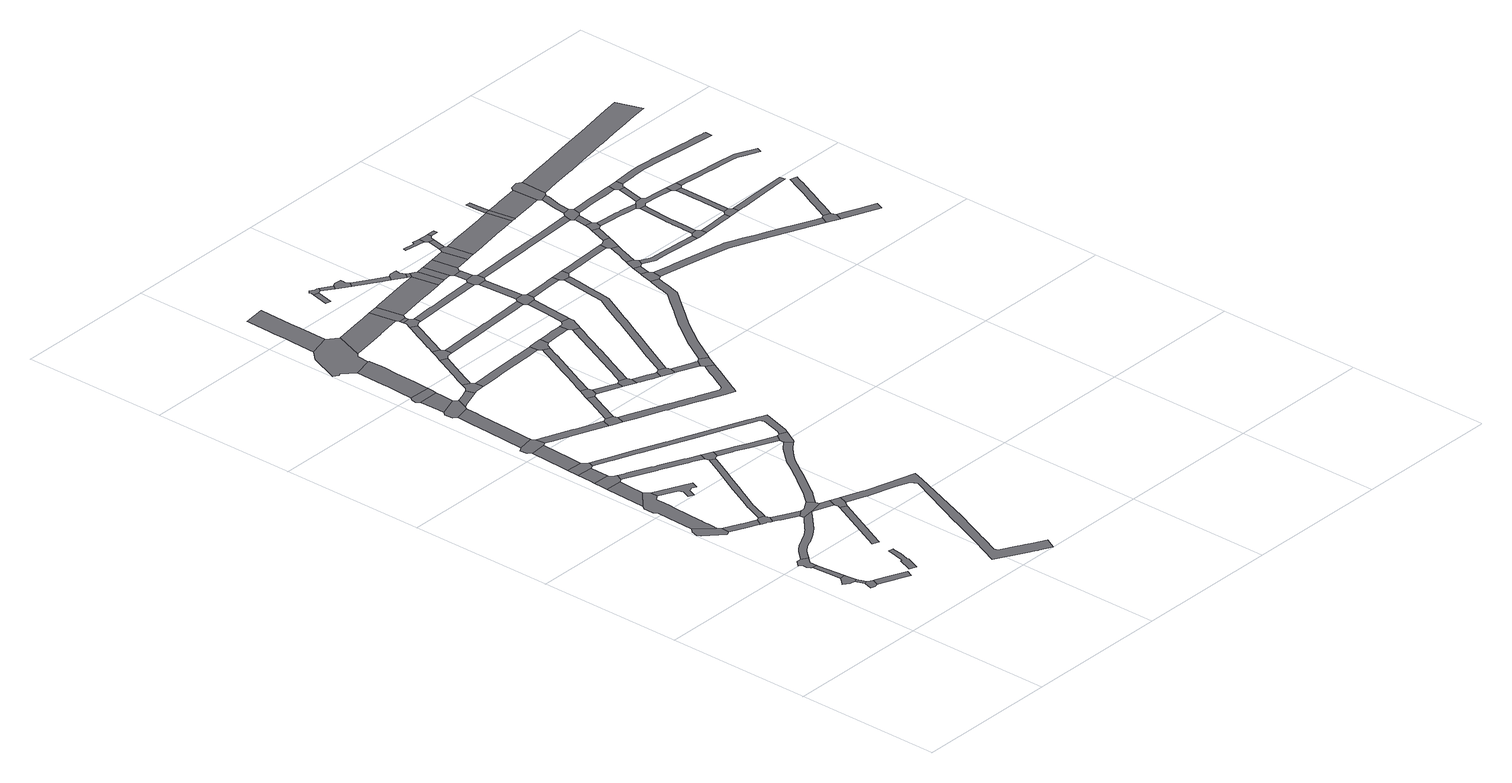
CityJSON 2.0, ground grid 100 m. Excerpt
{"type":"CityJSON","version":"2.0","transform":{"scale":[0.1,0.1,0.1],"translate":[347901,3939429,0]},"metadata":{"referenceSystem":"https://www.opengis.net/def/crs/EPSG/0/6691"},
"CityObjects":{
"road1":{"type":"Road","geometry":[{"type":"MultiSurface","lod":"1","boundaries":[[[0,1,2,3,4,5,6,7,8,9]]]}]},
"road2":{"type":"Road","geometry":[{"type":"MultiSurface","lod":"1","boundaries":[[[10,11,12,13,14,15,16,17]]]}]},
"road3":{"type":"Road","attributes":{"RoadStructureAttribute.sectionType":"1"},"geometry":[{"type":"MultiSurface","lod":"1","boundaries":[[[10,17,18,19,3,2]]]}]},
"road4":{"type":"Road","attributes":{"RoadStructureAttribute.sectionType":"1"},"geometry":[{"type":"MultiSurface","lod":"1","boundaries":[[[20,21,22,23,6,5]]]}]},
"road5":{"type":"Road","geometry":[{"type":"MultiSurface","lod":"1","boundaries":[[[24,25,26,27,28,29,22,21,30,31,32,33,34]]]}]},
"road6":{"type":"Road","attributes":{"RoadStructureAttribute.sectionType":"1"},"geometry":[{"type":"MultiSurface","lod":"1","boundaries":[[[13,35,36,37,38,39,40,41,42,14]]]}]},
"road7":{"type":"Road","geometry":[{"type":"MultiSurface","lod":"1","boundaries":[[[43,44,45,46,47,48,49,50]]]}]},
"road8":{"type":"Road","geometry":[{"type":"MultiSurface","lod":"1","boundaries":[[[51,52,49,48,53,54,55,56,57,58,59,60,61,62,63,64,65,66,67,68,69,70,71,72,73,74,75,76]]]}]},
"road9":{"type":"Road","attributes":{"RoadStructureAttribute.sectionType":"1"},"geometry":[{"type":"MultiSurface","lod":"1","boundaries":[[[77,78,47,46,79,80,81,82]]]}]},
"road10":{"type":"Road","attributes":{"RoadStructureAttribute.sectionType":"1"},"geometry":[{"type":"MultiSurface","lod":"1","boundaries":[[[83,84,85,86,87,88,89,90,91,92,93,94]]]}]},
"road11":{"type":"Road","attributes":{"RoadStructureAttribute.sectionType":"1"},"geometry":[{"type":"MultiSurface","lod":"1","boundaries":[[[95,96,97,98,99,100,101,102,103,34,33,104,105,106,107,108,109,110,111,112,113,114,115,116,117]]]}]},
"road12":{"type":"Road","geometry":[{"type":"MultiSurface","lod":"1","boundaries":[[[118,119,120,74,73,121,122]]]}]},
"road13":{"type":"Road","geometry":[{"type":"MultiSurface","lod":"1","boundaries":[[[123,124,125,126,82,81,127,128,129,130,131,132]]]}]},
"road14":{"type":"Road","geometry":[{"type":"MultiSurface","lod":"1","boundaries":[[[133,134,135,136,137,138,118,122]]]}]},
"road15":{"type":"Road","attributes":{"function":"3","RoadStructureAttribute.sectionType":"1"},"geometry":[{"type":"MultiSurface","lod":"1","boundaries":[[[136,139,140,141,142,137]]]}]},
"road16":{"type":"Road","attributes":{"RoadStructureAttribute.sectionType":"1"},"geometry":[{"type":"MultiSurface","lod":"1","boundaries":[[[143,144,145,146,147,148,123,132]]]}]},
"road17":{"type":"Road","attributes":{"RoadStructureAttribute.sectionType":"1"},"geometry":[{"type":"MultiSurface","lod":"1","boundaries":[[[71,149,150,151,152,153,154,155,156,72]]]}]},
"road18":{"type":"Road","geometry":[{"type":"MultiSurface","lod":"1","boundaries":[[[140,157,158,159,160,161,141]]]}]},
"road19":{"type":"Road","attributes":{"function":"3","RoadStructureAttribute.sectionType":"1"},"geometry":[{"type":"MultiSurface","lod":"1","boundaries":[[[162,163,164,165,166,167,161,160]]]}]},
"road20":{"type":"Road","attributes":{"RoadStructureAttribute.sectionType":"1"},"geometry":[{"type":"MultiSurface","lod":"1","boundaries":[[[168,169,170,171,172]]]}]},
"road21":{"type":"Road","geometry":[{"type":"MultiSurface","lod":"1","boundaries":[[[173,174,166,165,175,176,177,178,179]]]}]},
"road22":{"type":"Road","geometry":[{"type":"MultiSurface","lod":"1","boundaries":[[[145,95,117,180,181,182,183,184,146]]]}]},
"road23":{"type":"Road","attributes":{"RoadStructureAttribute.sectionType":"1"},"geometry":[{"type":"MultiSurface","lod":"1","boundaries":[[[185,186,187,188,189,190,191,192,193,194,126,125,195,196,197,198,199,200,201,202,203,204,205]]]}]},
"road24":{"type":"Road","attributes":{"RoadStructureAttribute.sectionType":"1"},"geometry":[{"type":"MultiSurface","lod":"1","boundaries":[[[206,207,208,209,180,117]]]}]},
"road25":{"type":"Road","attributes":{"RoadStructureAttribute.sectionType":"1"},"geometry":[{"type":"MultiSurface","lod":"1","boundaries":[[[210,211,212,213,214,215,216,217,218,219,220,134,133,221,222,223,224,225,226,227,228]]]}]},
"road26":{"type":"Road","attributes":{"function":"3","RoadStructureAttribute.sectionType":"1"},"geometry":[{"type":"MultiSurface","lod":"1","boundaries":[[[229,230,231,178,177,232,233,234,235,236,237,238]]]}]},
"road27":{"type":"Road","geometry":[{"type":"MultiSurface","lod":"1","boundaries":[[[239,240,209,208,241,172,171,242]]]}]},
"road28":{"type":"Road","geometry":[{"type":"MultiSurface","lod":"1","boundaries":[[[243,244,229,238,245,246,247,248,249]]]}]},
"road29":{"type":"Road","attributes":{"RoadStructureAttribute.sectionType":"1"},"geometry":[{"type":"MultiSurface","lod":"1","boundaries":[[[250,251,252,253,254,255,256,257,258,259,260,261,262,263,264,265,266,267,268,269,270,271,272,273,274,275,276,277,278,279,280,281,282,283,284,285,286,287,288,289,290,291,239,242]]]}]},
"road30":{"type":"Road","attributes":{"function":"3","RoadStructureAttribute.sectionType":"1"},"geometry":[{"type":"MultiSurface","lod":"1","boundaries":[[[292,293,248,247,294,295]]]}]},
"road31":{"type":"Road","attributes":{"RoadStructureAttribute.sectionType":"1"},"geometry":[{"type":"MultiSurface","lod":"1","boundaries":[[[175,296,297,298,299,300,301,302,303,304,305,306,307,308,176]]]}]},
"road32":{"type":"Road","geometry":[{"type":"MultiSurface","lod":"1","boundaries":[[[309,310,292,295,311,312,313]]]}]},
"road33":{"type":"Road","geometry":[{"type":"MultiSurface","lod":"1","boundaries":[[[314,315,316,317,210,228,185,205]]]}]},
"road34":{"type":"Road","attributes":{"RoadStructureAttribute.sectionType":"1"},"geometry":[{"type":"MultiSurface","lod":"1","boundaries":[[[245,318,319,320,321,322,323,246]]]}]},
"road35":{"type":"Road","attributes":{"RoadStructureAttribute.sectionType":"1"},"geometry":[{"type":"MultiSurface","lod":"1","boundaries":[[[324,325,326,327,328,329,330,331,332,333,334,335,182,181,336,337,338,339,340,341,342,343,344,345,346,347,348,349,350]]]}]},
"road36":{"type":"Road","attributes":{"function":"3","RoadStructureAttribute.sectionType":"1"},"geometry":[{"type":"MultiSurface","lod":"1","boundaries":[[[312,351,352,353,354,355,356,357,358,359,360,361,362,313]]]}]},
"road37":{"type":"Road","attributes":{"RoadStructureAttribute.sectionType":"1"},"geometry":[{"type":"MultiSurface","lod":"1","boundaries":[[[363,364,365,366,367,368,369,370,371,372,373,374,375,376,377,158,157,378,379,380,381,382,383,384,385,386,387,388,389,390,391,392,393,394,395,396,397]]]}]},
"road38":{"type":"Road","geometry":[{"type":"MultiSurface","lod":"1","boundaries":[[[300,299,398,399,400,401,402]]]}]},
"road39":{"type":"Road","geometry":[{"type":"MultiSurface","lod":"1","boundaries":[[[403,404,359,358,405,406,407,408,409,410,411,412]]]}]},
"road40":{"type":"Road","geometry":[{"type":"MultiSurface","lod":"1","boundaries":[[[413,414,415,416,417,418,419,420,322,321]]]}]},
"road41":{"type":"Road","attributes":{"RoadStructureAttribute.sectionType":"1"},"geometry":[{"type":"MultiSurface","lod":"1","boundaries":[[[421,422,423,424,425,316,315,426,427,428,429,430,431]]]}]},
"road42":{"type":"Road","attributes":{"RoadStructureAttribute.sectionType":"1"},"geometry":[{"type":"MultiSurface","lod":"1","boundaries":[[[432,433,434,435,436,402,401]]]}]},
"road43":{"type":"Road","attributes":{"RoadStructureAttribute.sectionType":"1"},"geometry":[{"type":"MultiSurface","lod":"1","boundaries":[[[417,437,438,439,440,441,442,443,444,445,446,447,418]]]}]},
"road44":{"type":"Road","attributes":{"RoadStructureAttribute.sectionType":"1"},"geometry":[{"type":"MultiSurface","lod":"1","boundaries":[[[448,449,450,451,452,453,454,455,456,457,458,459,409,408]]]}]},
"road45":{"type":"Road","geometry":[{"type":"MultiSurface","lod":"1","boundaries":[[[460,461,462,463,435,434,464,465]]]}]},
"road46":{"type":"Road","geometry":[{"type":"MultiSurface","lod":"1","boundaries":[[[349,466,397,396,467,431,430,350]]]}]},
"road47":{"type":"Road","geometry":[{"type":"MultiSurface","lod":"1","boundaries":[[[468,469,442,441,470,471,472,473,474]]]}]},
"road48":{"type":"Road","attributes":{"RoadStructureAttribute.sectionType":"1"},"geometry":[{"type":"MultiSurface","lod":"1","boundaries":[[[475,476,477,478,479,480,481,482,483,484,416,415,485,486,487,488,489,490,491,492,493,494,495,496]]]}]},
"road49":{"type":"Road","attributes":{"RoadStructureAttribute.sectionType":"1"},"geometry":[{"type":"MultiSurface","lod":"1","boundaries":[[[460,465,497,498,499]]]}]},
"road50":{"type":"Road","attributes":{"RoadStructureAttribute.sectionType":"1"},"geometry":[{"type":"MultiSurface","lod":"1","boundaries":[[[406,500,501,502,503,504,505,506,507,508,509,407]]]}]},
"road51":{"type":"Road","attributes":{"RoadStructureAttribute.sectionType":"1"},"geometry":[{"type":"MultiSurface","lod":"1","boundaries":[[[510,511,512,513,514,515,516,517,518,519,520,521,522,523,524,400,399,525,526,527,528,529,530,531,532,533,534,535,536,537,538,539]]]}]},
"road52":{"type":"Road","attributes":{"RoadStructureAttribute.sectionType":"1"},"geometry":[{"type":"MultiSurface","lod":"1","boundaries":[[[540,541,542,543,544,545,546,547,548,474,473,549,550,551,552,553,554,555]]]}]},
"road53":{"type":"Road","attributes":{"RoadStructureAttribute.sectionType":"1"},"geometry":[{"type":"MultiSurface","lod":"1","boundaries":[[[556,557,558,559,560,561,562,563,462,461,564,565,566,567,568,569,570,571]]]}]},
"road54":{"type":"Road","geometry":[{"type":"MultiSurface","lod":"1","boundaries":[[[572,499,498,573,574,575]]]}]},
"road55":{"type":"Road","attributes":{"RoadStructureAttribute.sectionType":"1"},"geometry":[{"type":"MultiSurface","lod":"1","boundaries":[[[576,577,578,574,573,579,580,581,582,583,584,585]]]}]},
"road56":{"type":"Road","geometry":[{"type":"MultiSurface","lod":"1","boundaries":[[[586,587,588,589,540,555,590,591]]]}]},
"road57":{"type":"Road","attributes":{"RoadStructureAttribute.sectionType":"1"},"geometry":[{"type":"MultiSurface","lod":"1","boundaries":[[[592,593,588,587,594]]]}]},
"road58":{"type":"Road","geometry":[{"type":"MultiSurface","lod":"1","boundaries":[[[595,596,505,504,597,592,594]]]}]},
"road59":{"type":"Road","attributes":{"RoadStructureAttribute.sectionType":"1"},"geometry":[{"type":"MultiSurface","lod":"1","boundaries":[[[598,599,600,601]]]}]},
"road60":{"type":"Road","geometry":[{"type":"MultiSurface","lod":"1","boundaries":[[[602,603,604,605,606,607,608,496,495,556,571]]]}]},
"road61":{"type":"Road","geometry":[{"type":"MultiSurface","lod":"1","boundaries":[[[609,610,585,584,611,612,613,614]]]}]},
"road62":{"type":"Road","geometry":[{"type":"MultiSurface","lod":"1","boundaries":[[[615,616,617,618,619,620,621,622,623,598,601]]]}]},
"road63":{"type":"Road","attributes":{"RoadStructureAttribute.sectionType":"1"},"geometry":[{"type":"MultiSurface","lod":"1","boundaries":[[[624,625,626,627,628,629,630,631,632,633,634,635,636,637,638,639,640,641,642,643,644,645,646,647,572,575]]]}]},
"road64":{"type":"Road","attributes":{"RoadStructureAttribute.sectionType":"1"},"geometry":[{"type":"MultiSurface","lod":"1","boundaries":[[[648,649,650,651,652,653,654,655,656,657,658,659,660,661,662,472,471,663,664,665,666,667,668,669,670,671,672,673,674]]]}]},
"road65":{"type":"Road","attributes":{"RoadStructureAttribute.sectionType":"1"},"geometry":[{"type":"MultiSurface","lod":"1","boundaries":[[[675,616,615,676]]]}]},
"road66":{"type":"Road","attributes":{"RoadStructureAttribute.sectionType":"1"},"geometry":[{"type":"MultiSurface","lod":"1","boundaries":[[[614,613,677,678]]]}]},
"road67":{"type":"Road","attributes":{"RoadStructureAttribute.sectionType":"1"},"geometry":[{"type":"MultiSurface","lod":"1","boundaries":[[[679,680,681,682,606,605,683,684,685,686]]]}]},
"road68":{"type":"Road","geometry":[{"type":"MultiSurface","lod":"1","boundaries":[[[675,676,687,688,689,690,691,692,693]]]}]},
"road69":{"type":"Road","attributes":{"RoadStructureAttribute.sectionType":"1"},"geometry":[{"type":"MultiSurface","lod":"1","boundaries":[[[694,695,696,697,596,595,698,699,700,701,702,703]]]}]},
"road70":{"type":"Road","geometry":[{"type":"MultiSurface","lod":"1","boundaries":[[[677,539,538,704,705,678]]]}]},
"road71":{"type":"Road","attributes":{"RoadStructureAttribute.sectionType":"1"},"geometry":[{"type":"MultiSurface","lod":"1","boundaries":[[[706,707,708,709,710,711,712,586,591,713,714,715,716,717,718,719,720,721,722,723,724,725]]]}]},
"road72":{"type":"Road","attributes":{"RoadStructureAttribute.sectionType":"1"},"geometry":[{"type":"MultiSurface","lod":"1","boundaries":[[[726,727,728,729,688,687,730,731,732,733]]]}]},
"road73":{"type":"Road","geometry":[{"type":"MultiSurface","lod":"1","boundaries":[[[685,635,634,734,735,736,737,738,739,740,741,686]]]}]},
"road74":{"type":"Road","attributes":{"RoadStructureAttribute.sectionType":"1"},"geometry":[{"type":"MultiSurface","lod":"1","boundaries":[[[738,742,743,744,745,746,747,748,749,750,739]]]}]},
"road75":{"type":"Road","geometry":[{"type":"MultiSurface","lod":"1","boundaries":[[[751,752,753,754,733,732,755]]]}]},
"road76":{"type":"Road","attributes":{"RoadStructureAttribute.sectionType":"1"},"geometry":[{"type":"MultiSurface","lod":"1","boundaries":[[[756,757,758,759,760,761,762,763,764,765,766,767,768,769,770,771,772,773,774,775,776,777,778,779,780,781,782,783,610,609]]]}]},
"road77":{"type":"Road","attributes":{"RoadStructureAttribute.sectionType":"1"},"geometry":[{"type":"MultiSurface","lod":"1","boundaries":[[[784,751,755,785,703]]]}]},
"road78":{"type":"Road","geometry":[{"type":"MultiSurface","lod":"1","boundaries":[[[786,787,788,784,703,702,789]]]}]},
"road79":{"type":"Road","geometry":[{"type":"MultiSurface","lod":"1","boundaries":[[[673,746,745,790,791,792,793,674]]]}]},
"road80":{"type":"Road","attributes":{"RoadStructureAttribute.sectionType":"1"},"geometry":[{"type":"MultiSurface","lod":"1","boundaries":[[[794,795,796,797,798,799,793,792,800,801,802,803,804]]]}]},
"road81":{"type":"Road","attributes":{"RoadStructureAttribute.sectionType":"1"},"geometry":[{"type":"MultiSurface","lod":"1","boundaries":[[[805,806,807,786,789]]]}]},
"road82":{"type":"Road","geometry":[{"type":"MultiSurface","lod":"1","boundaries":[[[724,794,804,808,809,810,811,812,725]]]}]},
"road83":{"type":"Road","attributes":{"RoadStructureAttribute.sectionType":"1"},"geometry":[{"type":"MultiSurface","lod":"1","boundaries":[[[811,813,814,815,816,817,818,819,812]]]}]},
"road84":{"type":"Road","geometry":[{"type":"MultiSurface","lod":"1","boundaries":[[[820,806,805,816,815,821,822]]]}]},
"road85":{"type":"Road","attributes":{"RoadStructureAttribute.sectionType":"1"},"geometry":[{"type":"MultiSurface","lod":"1","boundaries":[[[823,824,825,826,827,828,829,830,831,832,833,834,835,836,837,838,839,840,841,842,843,844,845,846,847,848,849,850,705,704]]]}]},
"road86":{"type":"Road","attributes":{"RoadStructureAttribute.sectionType":"1"},"geometry":[{"type":"MultiSurface","lod":"1","boundaries":[[[851,852,853,791,790,854,855,856,857]]]}]},
"road87":{"type":"Road","attributes":{"RoadStructureAttribute.sectionType":"1"},"geometry":[{"type":"MultiSurface","lod":"1","boundaries":[[[858,859,820,822]]]}]},
"road88":{"type":"Road","attributes":{"RoadStructureAttribute.sectionType":"1"},"geometry":[{"type":"MultiSurface","lod":"1","boundaries":[[[860,861,862,863,864,865]]]}]},
"road89":{"type":"Road","geometry":[{"type":"MultiSurface","lod":"1","boundaries":[[[866,867,868,869,859,858,870,871]]]}]},
"road90":{"type":"Road","geometry":[{"type":"MultiSurface","lod":"1","boundaries":[[[856,872,771,770,873,874,875,876,877,857]]]}]},
"road91":{"type":"Road","attributes":{"RoadStructureAttribute.sectionType":"1"},"geometry":[{"type":"MultiSurface","lod":"1","boundaries":[[[867,878,879,880,881,868]]]}]},
"road92":{"type":"Road","geometry":[{"type":"MultiSurface","lod":"1","boundaries":[[[879,882,883,884,885,886,865,864,880]]]}]},
"road93":{"type":"Road","attributes":{"RoadStructureAttribute.sectionType":"1"},"geometry":[{"type":"MultiSurface","lod":"1","boundaries":[[[887,888,889,884,883]]]}]},
"road94":{"type":"Road","geometry":[{"type":"MultiSurface","lod":"1","boundaries":[[[890,891,892,893,894,834,833,895,896]]]}]},
"road95":{"type":"Road","attributes":{"RoadStructureAttribute.sectionType":"1"},"geometry":[{"type":"MultiSurface","lod":"1","boundaries":[[[897,898,899,900,901,902,903,904,905,906,907,908,909,810,809,910,911,912,913,914,915,916,917,918]]]}]},
"road96":{"type":"Road","attributes":{"RoadStructureAttribute.sectionType":"1"},"geometry":[{"type":"MultiSurface","lod":"1","boundaries":[[[919,920,921,922,923,924,925,926,927,928,929,875,874]]]}]},
"road97":{"type":"Road","attributes":{"RoadStructureAttribute.sectionType":"1"},"geometry":[{"type":"MultiSurface","lod":"1","boundaries":[[[930,931,891,890,932,933]]]}]},
"road98":{"type":"Road","attributes":{"RoadStructureAttribute.sectionType":"1"},"geometry":[{"type":"MultiSurface","lod":"1","boundaries":[[[934,935,936,937,938,939,940,941,942,943,944,945,946,866,871]]]}]},
"road99":{"type":"Road","geometry":[{"type":"MultiSurface","lod":"1","boundaries":[[[947,948,949,950,951,952,930,933]]]}]},
"road100":{"type":"Road","attributes":{"RoadStructureAttribute.sectionType":"1"},"geometry":[{"type":"MultiSurface","lod":"1","boundaries":[[[953,954,955,956,957,958,959,951,950]]]}]},
"road101":{"type":"Road","geometry":[{"type":"MultiSurface","lod":"1","boundaries":[[[960,925,924,956,955,961,962,963,964]]]}]},
"road102":{"type":"Road","geometry":[{"type":"MultiSurface","lod":"1","boundaries":[[[965,940,939,966,967,968,969]]]}]},
"road103":{"type":"Road","attributes":{"RoadStructureAttribute.sectionType":"1"},"geometry":[{"type":"MultiSurface","lod":"1","boundaries":[[[970,971,972,973,974,975,965,969]]]}]},
"road104":{"type":"Road","attributes":{"RoadStructureAttribute.sectionType":"1"},"geometry":[{"type":"MultiSurface","lod":"1","boundaries":[[[948,976,977,978,979,980,981,982,983,984,985,986,987,988,949]]]}]},
"road105":{"type":"Road","attributes":{"RoadStructureAttribute.sectionType":"1"},"geometry":[{"type":"MultiSurface","lod":"1","boundaries":[[[963,989,990,964]]]}]},
"road106":{"type":"Road","geometry":[{"type":"MultiSurface","lod":"1","boundaries":[[[991,992,993,994,990,989,995,996]]]}]},
"road107":{"type":"Road","attributes":{"RoadStructureAttribute.sectionType":"1"},"geometry":[{"type":"MultiSurface","lod":"1","boundaries":[[[997,998,999,1000,969,968,1001,1002,1003]]]}]},
"road108":{"type":"Road","attributes":{"RoadStructureAttribute.sectionType":"1"},"geometry":[{"type":"MultiSurface","lod":"1","boundaries":[[[1004,1005,992,991,1006,1007,1008]]]}]},
"road109":{"type":"Road","geometry":[{"type":"MultiSurface","lod":"1","boundaries":[[[918,917,1004,1008,1009,1010,1011,1012,1013]]]}]},
"road110":{"type":"Road","attributes":{"RoadStructureAttribute.sectionType":"1"},"geometry":[{"type":"MultiSurface","lod":"1","boundaries":[[[895,1014,1015,1016,1017,1018,1019,1020,1021,1022,1023,1024,1025,1026,1027,1028,1029,1030,1031,1032,1033,896]]]}]},
"road111":{"type":"Road","attributes":{"RoadStructureAttribute.sectionType":"1"},"geometry":[{"type":"MultiSurface","lod":"1","boundaries":[[[1012,1034,1035,1036,1037,1038,1039,1040,1041,1042,1043,1013]]]}]},
"road112":{"type":"Road","geometry":[{"type":"MultiSurface","lod":"1","boundaries":[[[1044,982,981,1045,1046,1047,1048]]]}]},
"road113":{"type":"Road","attributes":{"RoadStructureAttribute.sectionType":"1"},"geometry":[{"type":"MultiSurface","lod":"1","boundaries":[[[1049,1050,1051,1052,1053,1054,1055,1056,1057,1058,1059,996,995,1060,1061,1062,1063,1064,1065]]]}]},
"road114":{"type":"Road","geometry":[{"type":"MultiSurface","lod":"1","boundaries":[[[1066,1067,1068,997,1003,1039,1038,1069]]]}]},
"road115":{"type":"Road","attributes":{"RoadStructureAttribute.sectionType":"1"},"geometry":[{"type":"MultiSurface","lod":"1","boundaries":[[[1070,1071,1072,1073,1074,1075,1076,1077,1078,1079,1044,1048,1080,1081,1082,1083,1084,1085,1086,1087,1088,1089,1090]]]}]},
"road116":{"type":"Road","attributes":{"RoadStructureAttribute.sectionType":"1"},"geometry":[{"type":"MultiSurface","lod":"1","boundaries":[[[1010,1091,1092,1093,1094,1095,1096,1097,1098,1099,1100,1101,1102,1103,1104,1105,1106,1011]]]}]},
"road117":{"type":"Road","attributes":{"RoadStructureAttribute.sectionType":"1"},"geometry":[{"type":"MultiSurface","lod":"1","boundaries":[[[1107,1108,1109,1047,1046,1110,1111,1112,1113,1114,1115,1116]]]}]},
"road118":{"type":"Road","attributes":{"RoadStructureAttribute.sectionType":"1"},"geometry":[{"type":"MultiSurface","lod":"1","boundaries":[[[1117,1118,1119,1120,1121,1122,1123,1124]]]}]},
"road119":{"type":"Road","geometry":[{"type":"MultiSurface","lod":"1","boundaries":[[[1125,1126,1127,1128,1129,1130,1124,1123,1049,1065,1070,1090]]]}]},
"road120":{"type":"Road","geometry":[{"type":"MultiSurface","lod":"1","boundaries":[[[1116,1115,1131,1132,1133,1134,1135]]]}]},
"road121":{"type":"Road","geometry":[{"type":"MultiSurface","lod":"1","boundaries":[[[1136,1100,1099,1120,1119,1137,1138,1139,1140]]]}]},
"road122":{"type":"Road","attributes":{"RoadStructureAttribute.sectionType":"1"},"geometry":[{"type":"MultiSurface","lod":"1","boundaries":[[[1141,1142,1143,1144,1145,1146,1147,1148,1149,1150,1151,1152,1153,1154,1155,1135,1134]]]}]},
"road123":{"type":"Road","geometry":[{"type":"MultiSurface","lod":"1","boundaries":[[[1156,1128,1127,1147,1146,1157,1158]]]}]},
"road124":{"type":"Road","geometry":[{"type":"MultiSurface","lod":"1","boundaries":[[[1159,1160,1161,1162,1163,1021,1020]]]}]},
"road125":{"type":"Road","attributes":{"RoadStructureAttribute.sectionType":"1"},"geometry":[{"type":"MultiSurface","lod":"1","boundaries":[[[1164,1165,1166,1167,1168,1169,1170,1133,1132,1171,1172,1173,1174]]]}]},
"road126":{"type":"Road","attributes":{"RoadStructureAttribute.sectionType":"1"},"geometry":[{"type":"MultiSurface","lod":"1","boundaries":[[[1175,1176,1160,1159,1177,1178]]]}]},
"road127":{"type":"Road","attributes":{"RoadStructureAttribute.sectionType":"1"},"geometry":[{"type":"MultiSurface","lod":"1","boundaries":[[[1179,1180,1181,1182,1183,1184,1185,1186,1187,1188,1189,1190,1191,1192,1193,1194,1195,1196,1197,1198,1199,1200,1201,1202,1066,1069]]]}]},
"road128":{"type":"Road","attributes":{"RoadStructureAttribute.sectionType":"1"},"geometry":[{"type":"MultiSurface","lod":"1","boundaries":[[[1203,1204,1205,1206,1207,1208,1209,1210,1162,1161,1211,1212,1213,1214,1215,1216,1217,1218,1219]]]}]},
"road129":{"type":"Road","attributes":{"RoadStructureAttribute.sectionType":"1"},"geometry":[{"type":"MultiSurface","lod":"1","boundaries":[[[1139,1220,1221,1222,1223,1224,1225,1226,1227,1228,1229,1230,1231,1232,1233,1234,1235,1236,1237,1238,1239,1240,1241,1242,1243,1244,1245,1246,1247,1140]]]}]},
"road130":{"type":"Road","attributes":{"RoadStructureAttribute.sectionType":"1"},"geometry":[{"type":"MultiSurface","lod":"1","boundaries":[[[1157,1248,1249,1250,1251,1252,1253,1254,1255,1256,1257,1258,1259,1260,1261,1262,1263,1264,1265,1266,1267,1268,1158]]]}]}
},
"vertices":[
[176,639,0],[211,632,0],[211,631,0],[237,641,0],[227,717,0],[226,722,0],[182,718,0],[174,707,0],[142,669,0],[141,668,0],
[235,572,0],[214,512,0],[246,501,0],[274,512,0],[293,559,0],[279,565,0],[264,572,0],[260,582,0],
[248,612,0],[241,631,0],
[208,918,0],[208,924,0],[173,925,0],[185,746,0],
[168,1041,0],[132,1005,0],[149,988,0],[153,985,0],[151,955,0],[162,929,0],[209,979,0],[209,980,0],[235,1009,0],[241,1015,0],[198,1042,0],
[316,494,0],[340,484,0],[366,472,0],[420,450,0],[482,423,0],[502,470,0],[381,521,0],[312,551,0],
[9,1688,0],[23,1662,0],[138,1559,0],[165,1572,0],[166,1627,0],[150,1652,0],[46,1758,0],[23,1734,0],
[58,2022,0],[55,1938,0],[151,1657,0],[151,1660,0],[152,1679,0],[152,1682,0],[153,1691,0],[154,1721,0],[155,1726,0],[155,1734,0],[156,1752,0],[157,1782,0],[157,1787,0],[162,1896,0],[166,1994,0],[166,1996,0],[168,2033,0],[171,2085,0],[172,2116,0],[173,2142,0],[206,2160,0],[208,2213,0],[178,2250,0],[59,2144,0],[42,2123,0],[43,2052,0],
[296,1568,0],[279,1576,0],[277,1521,0],[348,1489,0],[353,1486,0],[376,1531,0],
[618,562,0],[613,570,0],[633,637,0],[642,693,0],[644,704,0],[609,709,0],[597,639,0],[582,588,0],[580,580,0],[569,580,0],[531,481,0],[576,463,0],
[580,1341,0],[483,1251,0],[479,1247,0],[428,1210,0],[415,1203,0],[368,1176,0],[313,1150,0],[277,1125,0],[265,1115,0],[275,1055,0],[281,1062,0],[296,1079,0],[337,1108,0],[376,1125,0],[381,1127,0],[388,1130,0],[427,1152,0],[457,1170,0],[515,1212,0],[623,1315,0],[626,1317,0],[651,1341,0],[662,1352,0],
[72,2437,0],[72,2427,0],[68,2349,0],[183,2367,0],[186,2432,0],
[449,1496,0],[439,1524,0],[441,1528,0],[403,1543,0],[366,1480,0],[376,1475,0],[389,1470,0],[392,1469,0],[415,1456,0],[425,1451,0],
[211,2448,0],[231,2494,0],[204,2506,0],[190,2532,0],[77,2538,0],[74,2468,0],
[190,2541,0],[196,2664,0],[84,2669,0],[79,2575,0],
[448,1438,0],[471,1426,0],[576,1372,0],[623,1403,0],[521,1457,0],[453,1493,0],
[333,2102,0],[343,2074,0],[319,2019,0],[355,2003,0],[380,2057,0],[408,2068,0],[438,2054,0],[459,2100,0],
[222,2678,0],[237,2716,0],[216,2724,0],[199,2749,0],[88,2755,0],
[200,2757,0],[204,2847,0],[208,2949,0],[213,3047,0],[102,3041,0],[90,2796,0],
[607,836,0],[653,819,0],[659,831,0],[848,1233,0],[803,1254,0],
[82,3064,0],[86,3063,0],[238,3062,0],[233,3129,0],[217,3154,0],[106,3134,0],[78,3114,0],
[764,1378,0],[755,1405,0],[722,1447,0],[654,1404,0],[650,1404,0],
[720,2196,0],[655,2067,0],[631,2021,0],[603,1970,0],[553,1870,0],[531,1825,0],[473,1707,0],[453,1668,0],[447,1654,0],[421,1587,0],[490,1650,0],[490,1653,0],[543,1759,0],[576,1821,0],[579,1827,0],[598,1864,0],[648,1965,0],[670,2006,0],[716,2097,0],[753,2169,0],[757,2177,0],
[720,1332,0],[731,1327,0],[805,1297,0],[827,1353,0],
[733,2273,0],[712,2283,0],[678,2297,0],[641,2313,0],[635,2317,0],[487,2382,0],[475,2388,0],[458,2394,0],[437,2404,0],[290,2469,0],[275,2475,0],[321,2400,0],[432,2351,0],[440,2348,0],[613,2271,0],[616,2270,0],[623,2267,0],[644,2258,0],[713,2227,0],
[131,3644,0],[126,3537,0],[119,3392,0],[219,3199,0],[226,3354,0],[228,3401,0],[235,3554,0],[238,3607,0],[239,3628,0],[240,3670,0],
[894,1327,0],[886,1331,0],[813,1276,0],[873,1270,0],
[107,3664,0],[118,3662,0],[251,3691,0],[282,3767,0],[254,3790,0],[123,3746,0],[102,3724,0],
[881,1267,0],[903,1259,0],[987,1227,0],[1017,1215,0],[1024,1213,0],[1203,1160,0],[1297,1127,0],[1317,1085,0],[1315,1079,0],[1192,793,0],[1155,699,0],[1150,701,0],[1087,541,0],[1079,523,0],[1053,460,0],[1046,446,0],[1023,387,0],[934,181,0],[1116,83,0],[1184,46,0],[1190,43,0],[1194,41,0],[1234,20,0],[1275,0,0],[1316,79,0],[1278,98,0],[1224,127,0],[1191,147,0],[1166,160,0],[1150,169,0],[1041,225,0],[1031,254,0],[1079,364,0],[1101,422,0],[1103,424,0],[1143,519,0],[1197,642,0],[1371,1101,0],[1394,1174,0],[1204,1223,0],[1043,1270,0],[1038,1272,0],
[121,3925,0],[122,3785,0],[262,3889,0],[265,3928,0],
[282,3045,0],[426,2988,0],[612,2914,0],[635,2905,0],[657,2961,0],[650,2964,0],[508,3021,0],[485,3029,0],[466,3037,0],[341,3086,0],[320,3094,0],[298,3103,0],[296,3104,0],
[105,3983,0],[102,3947,0],[268,3961,0],[270,3996,0],[125,4002,0],
[760,2184,0],[788,2194,0],[809,2240,0],[747,2267,0],
[258,3694,0],[272,3699,0],[368,3735,0],[414,3751,0],[393,3808,0],[333,3786,0],
[1104,1949,0],[1005,1839,0],[996,1825,0],[984,1806,0],[957,1764,0],[915,1698,0],[905,1684,0],[895,1670,0],[879,1649,0],[827,1577,0],[786,1520,0],[757,1486,0],[817,1475,0],[828,1487,0],[844,1509,0],[943,1648,0],[947,1656,0],[985,1715,0],[1010,1752,0],[1038,1796,0],[1046,1808,0],[1052,1816,0],[1079,1846,0],[1137,1906,0],[1192,1947,0],[1199,1951,0],[1168,1999,0],
[271,4031,0],[275,4112,0],[280,4246,0],[284,4342,0],[285,4376,0],[285,4398,0],[283,4463,0],[274,4465,0],[139,4430,0],[132,4222,0],[131,4183,0],[128,4085,0],
[1282,2086,0],[1341,2277,0],[1306,2291,0],[1277,2303,0],[1269,2306,0],[1217,2327,0],[1083,2381,0],[967,2427,0],[897,2454,0],[818,2485,0],[718,2525,0],[711,2528,0],[525,2602,0],[339,2675,0],[281,2698,0],[332,2635,0],[349,2628,0],[503,2568,0],[518,2561,0],[544,2552,0],[554,2547,0],[704,2488,0],[725,2479,0],[782,2457,0],[795,2452,0],[889,2414,0],[955,2388,0],[1008,2367,0],[1075,2340,0],[1217,2282,0],[1261,2267,0],[1274,2240,0],[1234,2105,0],[1220,2080,0],[1265,2055,0],
[661,2895,0],[721,2871,0],[743,2927,0],[733,2955,0],[685,2971,0],
[46,4493,0],[60,4501,0],[280,4552,0],[304,4570,0],[376,4770,0],[307,4827,0],[153,4783,0],[92,4718,0],[11,4516,0],[43,4491,0],
[430,3758,0],[475,3760,0],[498,3762,0],[495,3822,0],[478,3846,0],[432,3867,0],[427,3855,0],[415,3828,0],
[1114,2105,0],[1007,2152,0],[941,2182,0],[896,2201,0],[824,2233,0],[881,2153,0],[899,2146,0],[981,2109,0],[1042,2083,0],[1164,2028,0],[1190,2072,0],
[786,3072,0],[816,3138,0],[839,3189,0],[794,3210,0],[768,3153,0],
[484,3860,0],[504,3902,0],[507,3910,0],[561,4028,0],[610,4135,0],[563,4156,0],[555,4138,0],[519,4056,0],[493,4002,0],[482,3978,0],[458,3924,0],
[310,5025,0],[311,5099,0],[315,5328,0],[166,5310,0],[166,5291,0],[162,5128,0],[161,5088,0],[160,5051,0],[159,5004,0],[156,4920,0],[156,4904,0],[154,4804,0],
[887,3246,0],[878,3275,0],[832,3296,0],[802,3228,0],[844,3191,0],[867,3200,0],
[1213,1960,0],[1214,2075,0],
[601,4238,0],[586,4204,0],[634,4152,0],[672,4154,0],[669,4204,0],[653,4230,0],[607,4250,0],
[1005,3851,0],[910,3845,0],[902,3845,0],[894,3846,0],[854,3843,0],[852,3843,0],[800,3840,0],[695,3834,0],[520,3823,0],[510,3822,0],[529,3763,0],[595,3767,0],[617,3768,0],[680,3773,0],[810,3780,0],[847,3782,0],[879,3785,0],[909,3786,0],[930,3787,0],[1022,3793,0],[1030,3794,0],[1026,3852,0],
[956,3165,0],[1034,3136,0],[1044,3184,0],
[316,4572,0],[485,4602,0],[563,4615,0],[569,4617,0],[738,4646,0],[707,4826,0],[638,4814,0],[576,4803,0],[504,4791,0],[464,4785,0],
[1490,2849,0],[1471,2813,0],[1433,2740,0],[1406,2686,0],[1387,2679,0],[1378,2676,0],[1227,2733,0],[1222,2736,0],[1192,2749,0],[1081,2793,0],[1039,2810,0],[1027,2814,0],[1006,2823,0],[928,2855,0],[820,2896,0],[798,2841,0],[984,2767,0],[1005,2759,0],[1064,2737,0],[1094,2725,0],[1170,2693,0],[1221,2671,0],[1361,2617,0],[1402,2601,0],[1425,2592,0],[1442,2625,0],[1452,2644,0],[1542,2819,0],[1578,2888,0],[1525,2916,0],
[736,4535,0],[722,4505,0],[716,4492,0],[684,4420,0],[676,4402,0],[675,4402,0],[667,4384,0],[632,4306,0],[628,4298,0],[694,4318,0],[706,4344,0],[715,4363,0],[735,4412,0],[751,4445,0],[774,4496,0],[782,4514,0],
[1047,3769,0],[1037,3748,0],[1036,3744,0],[1015,3700,0],[933,3517,0],[917,3481,0],[874,3384,0],[850,3335,0],[923,3375,0],[958,3452,0],[975,3490,0],[981,3503,0],[1027,3605,0],[1057,3670,0],[1064,3685,0],[1092,3749,0],
[1072,3195,0],[1119,3102,0],[1130,3150,0],[1119,3178,0],
[1271,3095,0],[1227,3113,0],[1208,3121,0],[1137,3096,0],[1142,3091,0],[1187,3073,0],[1226,3057,0],[1234,3054,0],[1269,3041,0],[1287,3088,0],
[829,4581,0],[805,4602,0],[755,4599,0],[756,4577,0],[807,4531,0],[832,4532,0],
[752,4622,0],[754,4609,0],[803,4629,0],
[817,4655,0],[785,4839,0],[752,4627,0],
[653,5210,0],[626,5095,0],[661,5087,0],[689,5202,0],
[1094,3753,0],[1098,3762,0],[1108,3783,0],[1133,3800,0],[1129,3860,0],[1094,3858,0],[1036,3853,0],
[1364,3083,0],[1317,3100,0],[1328,3018,0],[1340,3014,0],[1356,3008,0],[1374,3054,0],
[714,5211,0],[729,5236,0],[717,5243,0],[713,5242,0],[703,5241,0],[673,5262,0],[654,5247,0],[656,5245,0],[658,5231,0],
[1193,3343,0],[1202,3360,0],[1230,3421,0],[1274,3521,0],[1281,3536,0],[1284,3542,0],[1318,3617,0],[1342,3670,0],[1367,3724,0],[1375,3742,0],[1385,3766,0],[1340,3786,0],[1332,3769,0],[1330,3765,0],[1320,3742,0],[1290,3677,0],[1247,3582,0],[1237,3560,0],[1232,3548,0],[1222,3526,0],[1155,3377,0],[1148,3361,0],[1116,3290,0],[1112,3281,0],
[1296,4244,0],[1268,4242,0],[1240,4242,0],[1137,4234,0],[1127,4234,0],[1068,4229,0],[1056,4229,0],[1013,4226,0],[999,4226,0],[921,4221,0],[908,4220,0],[894,4220,0],[869,4217,0],[829,4216,0],[827,4215,0],[680,4155,0],[882,4167,0],[884,4167,0],[1001,4175,0],[1014,4176,0],[1083,4180,0],[1166,4185,0],[1216,4188,0],[1239,4190,0],[1283,4192,0],[1373,4198,0],[1376,4248,0],
[808,5189,0],[790,5161,0],
[1514,2944,0],[1540,2988,0],
[1294,3870,0],[1236,3868,0],[1226,3867,0],[1184,3864,0],[1235,3807,0],[1270,3809,0],[1323,3811,0],[1320,3872,0],
[875,5107,0],[895,5138,0],[882,5165,0],[883,5179,0],[884,5192,0],[884,5199,0],[835,5203,0],
[1098,4892,0],[1025,4880,0],[851,4850,0],[833,4847,0],[1052,4696,0],[1094,4703,0],[1130,4709,0],[1209,4723,0],[1221,4725,0],[1189,4907,0],
[1621,2971,0],[1568,2999,0],
[1266,4611,0],[1244,4609,0],[1198,4606,0],[1151,4603,0],[1101,4599,0],[1010,4593,0],[989,4592,0],[909,4537,0],[912,4537,0],[920,4538,0],[1006,4544,0],[1024,4545,0],[1090,4549,0],[1113,4551,0],[1156,4553,0],[1222,4558,0],[1244,4559,0],[1280,4562,0],[1355,4565,0],[1351,4615,0],
[1016,5065,0],[933,5114,0],[933,5115,0],[916,5125,0],[956,5055,0],[1021,5013,0],[1083,4975,0],[1104,5009,0],
[1387,3769,0],[1398,3793,0],[1408,3817,0],[1425,3853,0],[1428,3889,0],[1368,3894,0],[1349,3875,0],[1347,3873,0],
[1432,3927,0],[1444,4057,0],[1447,4102,0],[1454,4184,0],[1393,4176,0],[1393,4168,0],[1386,4094,0],[1381,4036,0],[1371,3926,0],
[1188,4956,0],[1177,4994,0],[1180,5019,0],[1133,5024,0],[1167,4922,0],
[1489,3330,0],[1543,3439,0],[1562,3474,0],[1568,3486,0],[1633,3618,0],[1648,3649,0],[1663,3678,0],[1704,3760,0],[1720,3792,0],[1754,3860,0],[1762,3920,0],[1765,3945,0],[1775,4025,0],[1787,4120,0],[1795,4193,0],[1745,4199,0],[1714,3942,0],[1706,3877,0],[1661,3787,0],[1607,3680,0],[1599,3664,0],[1577,3620,0],[1549,3563,0],[1519,3504,0],[1447,3361,0],[1392,3255,0],[1388,3247,0],[1362,3192,0],
[1211,4942,0],[1181,4914,0],
[1253,4917,0],[1248,4919,0],[1237,4926,0],[1284,4736,0],
[1476,4205,0],[1477,4255,0],[1455,4275,0],[1395,4272,0],
[1378,4546,0],[1379,4537,0],[1380,4529,0],[1383,4471,0],[1387,4406,0],[1389,4366,0],[1450,4357,0],[1447,4411,0],[1442,4475,0],[1438,4541,0],[1438,4549,0],
[1346,4746,0],[1317,4927,0],[1305,4925,0],
[1447,4560,0],[1457,4572,0],[1454,4623,0],[1434,4642,0],[1372,4636,0],
[1433,4650,0],[1430,4692,0],[1427,4729,0],[1366,4724,0],[1369,4684,0],[1371,4646,0],[1372,4643,0],
[1416,4943,0],[1426,4743,0],[1444,4767,0],
[1622,2972,0],[1721,3141,0],[1838,3310,0],[1910,3400,0],[1976,3482,0],[2069,3596,0],[2070,3600,0],[2099,3703,0],[2099,3706,0],[2111,3749,0],[2120,3780,0],[2063,3798,0],[2058,3784,0],[2035,3696,0],[2029,3677,0],[2026,3665,0],[2014,3625,0],[1960,3559,0],[1889,3469,0],[1885,3464,0],[1865,3440,0],[1864,3439,0],[1812,3373,0],[1790,3346,0],[1783,3333,0],[1701,3218,0],[1670,3174,0],[1571,3004,0],
[1673,4268,0],[1645,4266,0],[1567,4261,0],[1525,4208,0],[1594,4213,0],[1725,4221,0],[1722,4271,0],
[1557,4788,0],[1525,4960,0],
[1494,5161,0],[1488,5142,0],[1403,5154,0],[1399,5133,0],[1542,5112,0],[1548,5154,0],
[1591,4972,0],[1577,4987,0],[1539,4994,0],[1535,4973,0],[1591,4794,0],[1620,4799,0],
[1739,4206,0],[1797,4206,0],[1819,4226,0],[1815,4277,0],[1776,4274,0],[1767,4274,0],
[1578,4992,0],[1598,5082,0],[1559,5090,0],[1544,5022,0],
[1605,5113,0],[1623,5127,0],[1622,5153,0],[1600,5151,0],[1558,5153,0],
[1675,5123,0],[1676,5151,0],[1635,5154,0],
[2139,3882,0],[2091,3899,0],[2088,3890,0],[2082,3869,0],[2068,3813,0],[2145,3796,0],[2154,3856,0],
[2209,4669,0],[2196,4669,0],[2083,4662,0],[2053,4659,0],[1915,4650,0],[1907,4650,0],[1853,4647,0],[1835,4646,0],[1739,4641,0],[1730,4641,0],[1698,4639,0],[1627,4635,0],[1599,4633,0],[1588,4581,0],[1623,4583,0],[1657,4584,0],[1857,4597,0],[1888,4600,0],[1898,4601,0],[2056,4609,0],[2296,4624,0],[2308,4675,0],
[1849,4228,0],[1921,4233,0],[1930,4233,0],[1988,4237,0],[2037,4241,0],[2187,4250,0],[2191,4300,0],[2100,4294,0],[1967,4286,0],[1925,4284,0],[1853,4279,0],
[2112,3976,0],[2108,3960,0],[2157,3952,0],[2159,3959,0],
[1723,4817,0],[1794,4829,0],[1825,4834,0],[1937,4854,0],[1938,4854,0],[2063,4874,0],[2035,5050,0],[1958,5037,0],[1946,5035,0],[1913,5030,0],[1810,5012,0],[1729,4998,0],[1657,4984,0],
[2177,3968,0],[2186,3972,0],[2200,4010,0],[2188,4038,0],[2141,4055,0],[2135,4038,0],
[2222,4132,0],[2233,4163,0],[2251,4207,0],[2205,4226,0],[2179,4154,0],[2174,4139,0],[2156,4094,0],
[2216,4302,0],[2259,4225,0],[2272,4265,0],[2288,4310,0],[2240,4320,0],
[2035,5054,0],[2076,4876,0],[2095,4879,0],[2098,4880,0],[2069,5056,0],
[2063,5132,0],[2062,5192,0],[2062,5202,0],[2055,5202,0],[2028,5201,0],[2030,5122,0],
[2194,3969,0],[2272,3934,0],[2308,3932,0],[2385,3928,0],[2444,3924,0],[2620,3913,0],[2622,3953,0],[2524,3960,0],[2423,3965,0],[2407,3967,0],[2282,3974,0],[2272,3978,0],[2219,4002,0],
[2334,4428,0],[2287,4446,0],
[2353,4505,0],[2304,4514,0],[2300,4486,0],[2298,4475,0],[2361,4443,0],[2372,4482,0],
[2335,5100,0],[2240,5084,0],[2180,5074,0],[2157,5070,0],[2221,4900,0],[2281,4910,0],[2345,4921,0],
[2316,4603,0],[2316,4597,0],[2356,4522,0],[2367,4601,0],[2369,4614,0],
[2388,4631,0],[2391,4635,0],[2403,4686,0],[2382,4708,0],[2330,4696,0],
[2348,3757,0],[2439,3741,0],[2662,3699,0],[2854,3620,0],[2936,3586,0],[3019,3551,0],[3256,3453,0],[3278,3505,0],[3220,3528,0],[3136,3565,0],[3038,3608,0],[2943,3649,0],[2879,3677,0],[2797,3712,0],[2746,3732,0],[2683,3756,0],[2646,3763,0],[2637,3765,0],[2309,3828,0],[2283,3831,0],
[2389,4771,0],[2393,4803,0],[2395,4809,0],[2418,4891,0],[2419,4916,0],[2366,4899,0],[2348,4824,0],[2342,4797,0],[2333,4714,0],[2331,4703,0],
[2645,3973,0],[2644,3912,0],[2709,3916,0],[2707,3956,0],[2685,3976,0],
[2689,4449,0],[2627,4457,0],[2624,4457,0],[2600,4461,0],[2574,4464,0],[2572,4464,0],[2560,4465,0],[2532,4468,0],[2531,4468,0],[2435,4475,0],[2431,4476,0],[2432,4435,0],[2449,4433,0],[2520,4428,0],[2557,4425,0],[2591,4421,0],[2649,4414,0],
[2442,5118,0],[2411,5139,0],[2351,5125,0],[2438,4939,0],
[2666,4395,0],[2656,4279,0],[2655,4261,0],[2650,4195,0],[2650,4182,0],[2649,4137,0],[2649,4131,0],[2647,4058,0],[2646,4037,0],[2645,3998,0],[2686,4001,0],[2686,4007,0],[2687,4055,0],[2689,4127,0],[2689,4136,0],[2690,4181,0],[2690,4191,0],[2695,4264,0],[2697,4285,0],[2702,4351,0],[2705,4389,0],
[2468,4639,0],[2491,4641,0],[2563,4645,0],[2571,4645,0],[2593,4646,0],[2612,4647,0],[2643,4646,0],[2709,4650,0],[2732,4652,0],[2736,4701,0],[2691,4699,0],[2641,4696,0],[2619,4697,0],[2614,4697,0],[2559,4695,0],[2453,4688,0],
[2899,3968,0],[2823,3963,0],[2748,3958,0],[2731,3917,0],[2797,3921,0],[2830,3923,0],[2880,3926,0],[2913,3928,0],[2942,3930,0],[2939,3970,0],
[2773,4545,0],[2776,4558,0],[2790,4621,0],[2750,4626,0],[2732,4547,0],[2723,4504,0],[2714,4466,0],[2756,4469,0],
[2728,4408,0],[2832,4400,0],[2942,4391,0],[2947,4431,0],[2873,4438,0],[2774,4445,0],
[2969,3932,0],[3024,3935,0],[3022,3975,0],[3000,3995,0],[2960,3992,0],
[2797,4706,0],[2792,4626,0],[2793,4638,0],[2816,4657,0],[2812,4707,0],
[3001,4022,0],[3001,4132,0],[3002,4150,0],[3002,4178,0],[3002,4317,0],[3002,4363,0],[2962,4368,0],[2962,4286,0],[2962,4270,0],[2962,4210,0],[2962,4179,0],[2962,4138,0],[2962,4136,0],[2961,4134,0],[2960,4018,0],
[3001,4426,0],[3025,4384,0],[3028,4423,0],
[3342,3417,0],[3364,3471,0],[3353,3501,0],[3307,3522,0],[3306,3519,0],
[3472,4002,0],[3361,3996,0],[3259,3989,0],[3252,3990,0],[3143,3983,0],[3115,3981,0],[3072,3979,0],[3078,3938,0],[3079,3938,0],[3279,3950,0],[3479,3962,0],
[3506,3412,0],[3421,3447,0],[3594,3312,0],[3617,3368,0],
[2566,4961,0],[2732,4988,0],[2737,4989,0],[2821,5004,0],[3000,5036,0],[3068,5048,0],[3093,5052,0],[3220,5074,0],[3223,5075,0],[3357,5098,0],[3411,5107,0],[3447,5114,0],[3558,5131,0],[3499,5303,0],[3390,5284,0],[3172,5245,0],[3117,5236,0],[2975,5211,0],[2939,5205,0],[2851,5190,0],[2811,5183,0],[2708,5164,0],[2573,5141,0],[2454,5120,0],
[3496,3938,0],[3477,3895,0],[3476,3893,0],[3471,3882,0],[3427,3783,0],[3405,3738,0],[3378,3679,0],[3363,3644,0],[3395,3594,0],[3415,3639,0],[3435,3682,0],[3457,3731,0],[3467,3754,0],[3517,3864,0],[3523,3879,0],[3534,3904,0],[3544,3925,0],
[2922,4665,0],[2947,4667,0],[3032,4671,0],[3045,4670,0],[3150,4660,0],[3183,4658,0],[3207,4656,0],[3227,4654,0],[3256,4651,0],[3258,4651,0],[3276,4649,0],[3350,4642,0],[3476,4631,0],[3580,4622,0],[3584,4671,0],[3571,4673,0],[3560,4674,0],[3505,4679,0],[3430,4685,0],[3391,4689,0],[3385,4689,0],[3334,4694,0],[3186,4707,0],[3152,4711,0],[3116,4715,0],[3032,4721,0],[2957,4717,0],[2832,4709,0],
[3081,4379,0],[3090,4378,0],[3134,4374,0],[3270,4362,0],[3271,4362,0],[3289,4360,0],[3398,4350,0],[3433,4347,0],[3488,4342,0],[3525,4325,0],[3626,4280,0],[3643,4317,0],[3532,4366,0],[3508,4377,0],[3499,4381,0],[3363,4393,0],[3300,4399,0],[3269,4402,0],[3252,4404,0],[3128,4415,0],[3101,4417,0]
]}
